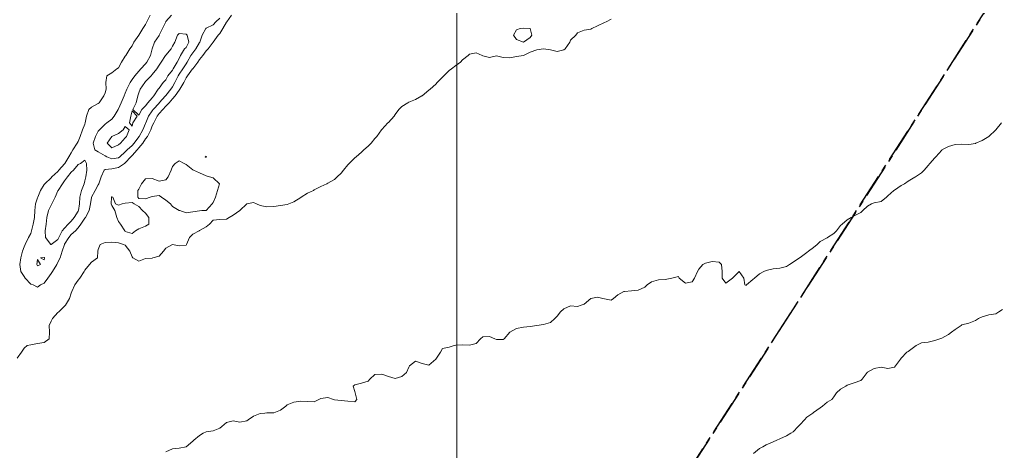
# Model space of a CAD drawing. Header units: centimetres. Extents: x 0 to 642158, y -847 to 649707.
# Drawn here: x 616034.4 to 616107, y 620330.9 to 620362.9 of the extents above; entities that cross this region are included whole.
import ezdxf

# ---------------------------------------------------------------- set-up
doc = ezdxf.new("R2010")
doc.units = ezdxf.units.CM
doc.header["$MEASUREMENT"] = 0
doc.linetypes.add('CENTERX2', pattern=[4, 2.5, -0.5, 0.5, -0.5])
doc.layers.add('MEV_grille', color=254, linetype='Continuous', lineweight=9)
doc.layers.add('WAL_topographie 0.5', color=253, linetype='Continuous', lineweight=20)
doc.layers.add('SPW_parcellaire cadastral', color=7, linetype='CENTERX2', lineweight=25, true_color=0xff0542)

# ---------------------------------------------------------------- blocks, each defined once
blk = doc.blocks.new('*U112')
at = {"layer": 'MEV_grille', "transparency": 33554687}
blk.add_lwpolyline([(0, 1825.476), (0, -1825.476)], dxfattribs=at)
blk = doc.blocks.new('*U113')
at = {"layer": 'MEV_grille', "color": 0, "linetype": 'ByBlock', "lineweight": -2, "transparency": 16777216}
blk.add_blockref('*U112', (700, 0), dxfattribs=at)

msp = doc.modelspace()

# ---------------------------------------------------------------- linework, layer by layer
at = {"layer": 'SPW_parcellaire cadastral'}
for points in [[(616118.04, 620382.235), (616031.659, 620248.331), (615984.324, 620271.39), (615984.893, 620272.731), (615982.963, 620273.84), (615982.334, 620272.36), (615961.505, 620282.512), (615969.185, 620294.979), (615977.961, 620308.915), (615986.263, 620322.005), (615995.821, 620337.861), (616004.045, 620351.134), (616016.126, 620371.393), (615961.881, 620390.136), (615971.905, 620416.878), (616062.549, 620385.935), (616077.627, 620408.871), (616090.561, 620401.059), (616118.04, 620382.235)], [(616129.31, 620374.515), (616178.576, 620340.419), (616177.478, 620338.956), (616129.194, 620273.681), (616147.203, 620247.746), (616113.067, 620206.183), (616031.659, 620248.331), (616118.04, 620382.235), (616129.31, 620374.515)]]:
    msp.add_lwpolyline(points, dxfattribs=at)
at = {"layer": 'WAL_topographie 0.5'}
for points in [[(616044.105, 620363.25), (616043.836, 620362.75), (616043.75, 620362.555), (616043.557, 620362.25), (616043.25, 620361.75), (616043.25, 620361.75), (616042.886, 620361.25), (616042.75, 620360.958), (616042.592, 620360.75), (616042.279, 620360.25), (616042.25, 620360.201), (616041.957, 620359.75), (616041.75, 620359.344), (616041.618, 620359.25), (616041.25, 620358.959), (616040.89, 620358.75), (616040.815, 620358.25), (616040.845, 620357.75), (616040.75, 620357.491), (616040.663, 620357.25), (616040.315, 620356.75), (616040.25, 620356.687), (616039.75, 620356.414), (616039.554, 620356.25), (616039.367, 620355.75), (616039.28, 620355.25), (616039.25, 620355.153), (616039.088, 620354.75), (616038.915, 620354.25), (616038.75, 620353.867), (616038.69, 620353.75), (616038.375, 620353.25), (616038.25, 620353.024), (616038.059, 620352.75), (616037.77, 620352.25), (616037.75, 620352.221), (616037.321, 620351.75), (616037.25, 620351.654), (616036.809, 620351.25), (616036.75, 620351.183), (616036.29, 620350.75), (616036.25, 620350.68), (616035.958, 620350.25), (616035.762, 620349.75), (616035.75, 620349.701), (616035.605, 620349.25), (616035.555, 620348.75), (616035.519, 620348.25), (616035.433, 620347.75), (616035.304, 620347.25), (616035.25, 620347.064), (616035.09, 620346.75), (616034.82, 620346.25), (616034.75, 620346.06), (616034.629, 620345.75), (616034.516, 620345.25), (616034.444, 620344.75), (616034.519, 620344.25), (616034.75, 620343.882), (616034.838, 620343.75), (616035.25, 620343.312), (616035.421, 620343.25), (616035.75, 620343.091), (616035.967, 620343.25), (616036.25, 620343.379), (616036.506, 620343.75), (616036.75, 620344.102), (616036.855, 620344.25), (616037.172, 620344.75), (616037.25, 620344.926), (616037.42, 620345.25), (616037.566, 620345.75), (616037.744, 620346.25), (616037.75, 620346.262), (616038.066, 620346.75), (616038.25, 620346.971), (616038.55, 620347.25), (616038.75, 620347.482), (616038.958, 620347.75), (616039.25, 620348.196), (616039.29, 620348.25), (616039.566, 620348.75), (616039.66, 620349.25), (616039.75, 620349.723), (616039.756, 620349.75), (616040.027, 620350.25), (616040.25, 620350.661), (616040.299, 620350.75), (616040.46, 620351.25), (616040.697, 620351.75), (616040.75, 620351.792), (616041.25, 620351.838), (616041.75, 620351.938), (616042.2, 620352.25), (616042.25, 620352.289), (616042.668, 620352.75), (616042.75, 620352.833), (616043.12, 620353.25), (616043.25, 620353.4), (616043.539, 620353.75), (616043.75, 620354.071), (616043.89, 620354.25), (616044.149, 620354.75), (616044.25, 620355.027), (616044.366, 620355.25), (616044.615, 620355.75), (616044.75, 620355.943), (616045.021, 620356.25), (616045.25, 620356.486), (616045.5, 620356.75), (616045.75, 620357.03), (616045.949, 620357.25), (616046.25, 620357.684), (616046.303, 620357.75), (616046.581, 620358.25), (616046.75, 620358.604), (616046.858, 620358.75), (616047.241, 620359.25), (616047.25, 620359.265), (616047.617, 620359.75), (616047.75, 620359.958), (616047.99, 620360.25), (616048.25, 620360.587), (616048.4, 620360.75), (616048.75, 620361.239), (616048.759, 620361.25), (616049.139, 620361.75), (616049.25, 620361.883), (616049.49, 620362.25), (616049.75, 620362.717), (616049.773, 620362.75), (616050.114, 620363.25)], [(616045.686, 620363.25), (616045.25, 620362.758), (616045.245, 620362.75), (616045.006, 620362.25), (616044.768, 620361.75), (616044.75, 620361.721), (616044.422, 620361.25), (616044.25, 620360.754), (616044.249, 620360.75), (616044.114, 620360.25), (616043.849, 620359.75), (616043.75, 620359.622), (616043.404, 620359.25), (616043.25, 620359.087), (616042.958, 620358.75), (616042.75, 620358.463), (616042.61, 620358.25), (616042.369, 620357.75), (616042.25, 620357.453), (616042.165, 620357.25), (616041.948, 620356.75), (616041.75, 620356.298), (616041.724, 620356.25), (616041.435, 620355.75), (616041.25, 620355.521), (616040.876, 620355.25), (616040.75, 620355.165), (616040.34, 620354.75), (616040.25, 620354.634), (616040.037, 620354.25), (616039.87, 620353.75), (616039.988, 620353.25), (616040.25, 620353.119), (616040.75, 620352.814), (616040.875, 620352.75), (616041.25, 620352.579), (616041.75, 620352.674), (616041.844, 620352.75), (616042.25, 620353.109), (616042.39, 620353.25), (616042.75, 620353.583), (616042.897, 620353.75), (616043.25, 620354.215), (616043.275, 620354.25), (616043.541, 620354.75), (616043.75, 620355.219), (616043.763, 620355.25), (616043.976, 620355.75), (616044.25, 620356.152), (616044.323, 620356.25), (616044.75, 620356.729), (616044.77, 620356.75), (616045.224, 620357.25), (616045.25, 620357.281), (616045.623, 620357.75), (616045.75, 620357.937), (616045.926, 620358.25), (616046.172, 620358.75), (616046.25, 620358.866), (616046.513, 620359.25), (616046.75, 620359.626), (616046.833, 620359.75), (616047.11, 620360.25), (616047.25, 620360.44), (616047.489, 620360.75), (616047.75, 620361.205), (616047.78, 620361.25), (616047.95, 620361.75), (616048.218, 620362.25), (616048.25, 620362.268), (616048.75, 620362.523), (616048.96, 620362.75), (616049.25, 620363.029)], [(616034.25, 620337.828), (616034.564, 620338.25), (616034.75, 620338.558), (616034.977, 620338.75), (616035.25, 620338.815), (616035.75, 620338.901), (616036.25, 620338.971), (616036.612, 620339.25), (616036.633, 620339.75), (616036.609, 620340.25), (616036.75, 620340.568), (616036.848, 620340.75), (616037.25, 620341.196), (616037.335, 620341.25), (616037.75, 620341.674), (616037.819, 620341.75), (616038.116, 620342.25), (616038.25, 620342.646), (616038.292, 620342.75), (616038.513, 620343.25), (616038.75, 620343.607), (616038.893, 620343.75), (616039.211, 620344.25), (616039.25, 620344.35), (616039.6, 620344.75), (616039.75, 620344.938), (616040.185, 620345.25), (616040.215, 620345.75), (616040.25, 620345.861), (616040.396, 620346.25), (616040.75, 620346.387), (616041.25, 620346.422), (616041.75, 620346.372), (616042.117, 620346.25), (616042.25, 620346.183), (616042.583, 620345.75), (616042.75, 620345.317), (616042.821, 620345.25), (616043.25, 620345), (616043.75, 620345.2), (616044.25, 620345.24), (616044.296, 620345.25), (616044.75, 620345.385), (616045.071, 620345.75), (616045.25, 620345.971), (616045.75, 620346.25), (616045.75, 620346.25), (616045.75, 620346.25), (616046.25, 620346.135), (616046.75, 620346.187), (616046.79, 620346.25), (616047.009, 620346.75), (616047.25, 620347.009), (616047.714, 620347.25), (616047.75, 620347.267), (616048.25, 620347.554), (616048.5, 620347.75), (616048.75, 620348.039), (616049.25, 620348.095), (616049.75, 620348.131), (616049.958, 620348.25), (616050.25, 620348.421), (616050.732, 620348.75), (616050.75, 620348.766), (616051.25, 620349.25), (616051.25, 620349.25), (616051.75, 620349.347), (616051.964, 620349.25), (616052.25, 620349.125), (616052.75, 620349.027), (616053.25, 620349.058), (616053.75, 620349.14), (616054.25, 620349.217), (616054.364, 620349.25), (616054.75, 620349.392), (616055.25, 620349.732), (616055.28, 620349.75), (616055.75, 620350.037), (616056.192, 620350.25), (616056.25, 620350.283), (616056.75, 620350.536), (616057.179, 620350.75), (616057.25, 620350.784), (616057.75, 620351.065), (616057.943, 620351.25), (616058.25, 620351.52), (616058.419, 620351.75), (616058.75, 620352.145), (616058.84, 620352.25), (616059.25, 620352.66), (616059.348, 620352.75), (616059.75, 620353.095), (616059.936, 620353.25), (616060.25, 620353.526), (616060.458, 620353.75), (616060.75, 620354.094), (616060.888, 620354.25), (616061.243, 620354.75), (616061.25, 620354.759), (616061.698, 620355.25), (616061.75, 620355.295), (616062.174, 620355.75), (616062.25, 620355.865), (616062.518, 620356.25), (616062.75, 620356.479), (616063.192, 620356.75), (616063.25, 620356.784), (616063.75, 620356.992), (616064.235, 620357.25), (616064.25, 620357.259), (616064.75, 620357.674), (616064.85, 620357.75), (616065.25, 620358.118), (616065.364, 620358.25), (616065.75, 620358.645), (616065.848, 620358.75), (616066.25, 620359.128), (616066.421, 620359.25), (616066.75, 620359.517), (616067.083, 620359.75), (616067.25, 620359.922), (616067.646, 620360.25), (616067.75, 620360.346), (616068.25, 620360.454), (616068.7, 620360.25), (616068.75, 620360.214), (616069.25, 620360.1), (616069.75, 620360.214), (616070.25, 620360.091), (616070.75, 620360.066), (616071.25, 620360.183), (616071.75, 620360.25), (616071.75, 620360.25), (616072.25, 620360.5), (616072.75, 620360.662), (616073.25, 620360.75), (616073.25, 620360.75), (616073.25, 620360.75), (616073.75, 620360.679), (616074.25, 620360.558), (616074.75, 620360.673), (616074.85, 620360.75), (616075.19, 620361.25), (616075.25, 620361.375), (616075.625, 620361.75), (616075.75, 620361.938), (616076.25, 620362.125), (616076.75, 620362.19), (616076.833, 620362.25), (616077.25, 620362.458), (616077.75, 620362.694), (616077.883, 620362.75), (616078.25, 620362.94)], [(616071.75, 620361.25), (616071.75, 620361.25), (616071.75, 620361.25), (616071.25, 620361.442), (616071.015, 620361.75), (616071.25, 620362.15), (616071.5, 620362.25), (616071.75, 620362.286), (616072.25, 620362.25), (616072.25, 620362.25), (616072.387, 620361.75), (616072.25, 620361.583), (616071.75, 620361.25)], [(616043.25, 620355.818), (616043.469, 620356.25), (616043.75, 620356.519), (616043.92, 620356.75), (616044.25, 620357.111), (616044.357, 620357.25), (616044.696, 620357.75), (616044.75, 620357.824), (616045.057, 620358.25), (616045.25, 620358.448), (616045.412, 620358.75), (616045.75, 620359.152), (616045.805, 620359.25), (616046.084, 620359.75), (616046.25, 620360.027), (616046.332, 620360.25), (616046.64, 620360.75), (616046.75, 620360.849), (616046.963, 620361.25), (616046.832, 620361.75), (616046.75, 620361.833), (616046.25, 620361.892), (616046.108, 620361.75), (616045.911, 620361.25), (616045.75, 620360.934), (616045.652, 620360.75), (616045.25, 620360.286), (616045.229, 620360.25), (616044.917, 620359.75), (616044.75, 620359.522), (616044.589, 620359.25), (616044.25, 620358.839), (616044.178, 620358.75), (616043.75, 620358.314), (616043.693, 620358.25), (616043.346, 620357.75), (616043.25, 620357.494), (616043.185, 620357.25), (616043.05, 620356.75), (616042.801, 620356.25), (616043.25, 620355.818)], [(616042.75, 620355.023), (616042.817, 620355.25), (616043.127, 620355.75), (616042.75, 620356.154), (616042.652, 620355.75), (616042.569, 620355.25), (616042.75, 620355.023)], [(616041.75, 620353.62), (616041.896, 620353.75), (616042.25, 620354.155), (616042.337, 620354.25), (616042.541, 620354.75), (616042.25, 620354.993), (616042.086, 620354.75), (616041.75, 620354.477), (616041.25, 620354.252), (616041.248, 620354.25), (616040.912, 620353.75), (616041.25, 620353.4), (616041.75, 620353.62)], [(616045.25, 620330.883), (616045.75, 620331.095), (616046.25, 620331.135), (616046.75, 620331.237), (616046.772, 620331.25), (616047.25, 620331.657), (616047.336, 620331.75), (616047.75, 620332.093), (616048.025, 620332.25), (616048.25, 620332.352), (616048.75, 620332.432), (616049.25, 620332.635), (616049.393, 620332.75), (616049.75, 620333.05), (616050.25, 620333.181), (616050.75, 620333.062), (616051.25, 620333.171), (616051.357, 620333.25), (616051.75, 620333.525), (616052.25, 620333.71), (616052.583, 620333.75), (616052.75, 620333.766), (616053.25, 620333.764), (616053.75, 620333.967), (616054.136, 620334.25), (616054.25, 620334.35), (616054.75, 620334.55), (616055.25, 620334.629), (616055.75, 620334.604), (616056.25, 620334.592), (616056.583, 620334.75), (616056.75, 620334.825), (616057.25, 620334.902), (616057.687, 620334.75), (616057.75, 620334.727), (616058.25, 620334.687), (616058.75, 620334.631), (616059.25, 620334.592), (616059.417, 620334.75), (616059.286, 620335.25), (616059.25, 620335.35), (616059.139, 620335.75), (616059.25, 620335.83), (616059.75, 620335.957), (616060.25, 620336.107), (616060.375, 620336.25), (616060.75, 620336.61), (616061.25, 620336.628), (616061.75, 620336.462), (616062.25, 620336.311), (616062.75, 620336.446), (616063.09, 620336.75), (616063.25, 620337.15), (616063.306, 620337.25), (616063.75, 620337.598), (616064.25, 620337.427), (616064.75, 620337.288), (616065.25, 620337.75), (616065.25, 620337.75), (616065.603, 620338.25), (616065.75, 620338.528), (616066.25, 620338.643), (616066.625, 620338.75), (616066.75, 620338.768), (616067.25, 620338.808), (616067.75, 620338.77), (616068.25, 620338.902), (616068.583, 620339.25), (616068.75, 620339.404), (616069.25, 620339.434), (616069.639, 620339.25), (616069.75, 620339.194), (616070.25, 620339.205), (616070.318, 620339.25), (616070.75, 620339.75), (616070.75, 620339.75), (616071.25, 620340.026), (616071.75, 620340.107), (616072.25, 620340.167), (616072.75, 620340.25), (616072.75, 620340.25), (616073.25, 620340.315), (616073.75, 620340.453), (616074.089, 620340.75), (616074.25, 620340.938), (616074.509, 620341.25), (616074.75, 620341.483), (616075.25, 620341.708), (616075.75, 620341.641), (616076.028, 620341.75), (616076.25, 620341.827), (616076.75, 620342.25), (616076.75, 620342.25), (616077.25, 620342.338), (616077.639, 620342.25), (616077.75, 620342.218), (616078.25, 620342.111), (616078.417, 620342.25), (616078.75, 620342.5), (616079.205, 620342.75), (616079.25, 620342.769), (616079.75, 620342.815), (616080.25, 620342.85), (616080.75, 620343.068), (616080.932, 620343.25), (616081.25, 620343.476), (616081.75, 620343.625), (616082.25, 620343.636), (616082.75, 620343.75), (616082.75, 620343.75), (616083.25, 620343.875), (616083.281, 620343.75), (616083.75, 620343.375), (616084.25, 620343.481), (616084.425, 620343.75), (616084.641, 620344.25), (616084.75, 620344.409), (616085.05, 620344.75), (616085.25, 620344.856), (616085.75, 620344.985), (616086.25, 620344.932), (616086.424, 620344.75), (616086.477, 620344.25), (616086.489, 620343.75), (616086.75, 620343.375), (616087.25, 620343.75), (616087.25, 620343.75), (616087.75, 620344.25), (616087.75, 620344.25), (616087.75, 620344.25), (616088.083, 620343.75), (616088.15, 620343.25), (616088.25, 620343.212), (616088.292, 620343.25), (616088.75, 620343.643), (616088.875, 620343.75), (616089.25, 620344.071), (616089.562, 620344.25), (616089.75, 620344.315), (616090.25, 620344.435), (616090.75, 620344.493), (616091.25, 620344.617), (616091.472, 620344.75), (616091.75, 620344.929), (616092.2, 620345.25), (616092.25, 620345.285), (616092.75, 620345.655), (616092.871, 620345.75), (616093.25, 620346.025), (616093.523, 620346.25), (616093.75, 620346.458), (616094.25, 620346.728), (616094.288, 620346.75), (616094.75, 620347.05), (616094.955, 620347.25), (616095.25, 620347.646), (616095.361, 620347.75), (616095.75, 620348.068), (616096.05, 620348.25), (616096.25, 620348.364), (616096.75, 620348.614), (616096.891, 620348.75), (616097.25, 620349.088), (616097.539, 620349.25), (616097.75, 620349.33), (616098.25, 620349.438), (616098.645, 620349.75), (616098.75, 620349.845), (616099.209, 620350.25), (616099.25, 620350.278), (616099.75, 620350.607), (616099.991, 620350.75), (616100.25, 620350.947), (616100.75, 620351.221), (616100.809, 620351.25), (616101.25, 620351.562), (616101.438, 620351.75), (616101.75, 620352.107), (616101.875, 620352.25), (616102.25, 620352.659), (616102.313, 620352.75), (616102.75, 620353.233), (616102.769, 620353.25), (616103.25, 620353.505), (616103.75, 620353.643), (616104.25, 620353.681), (616104.75, 620353.661), (616105.25, 620353.732), (616105.286, 620353.75), (616105.75, 620353.953), (616106.25, 620354.25), (616106.25, 620354.25), (616106.75, 620354.741), (616106.759, 620354.75), (616107.18, 620355.25)], [(616036.75, 620346.243), (616036.758, 620346.25), (616037.25, 620346.616), (616037.315, 620346.75), (616037.582, 620347.25), (616037.75, 620347.444), (616038.026, 620347.75), (616038.25, 620347.975), (616038.468, 620348.25), (616038.75, 620348.702), (616038.775, 620348.75), (616038.859, 620349.25), (616038.884, 620349.75), (616038.999, 620350.25), (616039.192, 620350.75), (616039.25, 620350.95), (616039.333, 620351.25), (616039.392, 620351.75), (616039.38, 620352.25), (616039.25, 620352.504), (616038.937, 620352.25), (616038.75, 620352.173), (616038.402, 620351.75), (616038.25, 620351.614), (616037.979, 620351.25), (616037.75, 620350.97), (616037.588, 620350.75), (616037.267, 620350.25), (616037.25, 620350.212), (616037.042, 620349.75), (616036.81, 620349.25), (616036.75, 620349.163), (616036.555, 620348.75), (616036.436, 620348.25), (616036.383, 620347.75), (616036.302, 620347.25), (616036.343, 620346.75), (616036.742, 620346.25), (616036.75, 620346.243)], [(616047.917, 620348.75), (616047.75, 620348.734), (616047.25, 620348.664), (616046.75, 620348.6), (616046.3, 620348.75), (616046.25, 620348.761), (616045.75, 620349.054), (616045.597, 620349.25), (616045.25, 620349.534), (616044.922, 620349.75), (616044.75, 620349.872), (616044.25, 620349.79), (616044.083, 620349.75), (616043.75, 620349.617), (616043.25, 620349.65), (616043.187, 620349.75), (616043.183, 620350.25), (616043.25, 620350.347), (616043.452, 620350.75), (616043.75, 620351.099), (616044.25, 620351.145), (616044.75, 620350.93), (616045.25, 620351.042), (616045.417, 620351.25), (616045.648, 620351.75), (616045.75, 620352.031), (616045.934, 620352.25), (616046.25, 620352.44), (616046.603, 620352.25), (616046.75, 620352.165), (616047.25, 620351.78), (616047.295, 620351.75), (616047.75, 620351.553), (616048.25, 620351.328), (616048.5, 620351.25), (616048.75, 620351.18), (616049.234, 620350.75), (616049.094, 620350.25), (616048.925, 620349.75), (616048.75, 620349.35), (616048.679, 620349.25), (616048.25, 620348.773), (616047.917, 620348.75)], [(616048.274, 620352.75), (616048.25, 620352.679), (616048.173, 620352.75), (616048.25, 620352.79), (616048.274, 620352.75)], [(616043, 620347.25), (616042.75, 620347.065), (616042.25, 620347.194), (616042.224, 620347.25), (616041.887, 620347.75), (616041.75, 620347.946), (616041.63, 620348.25), (616041.476, 620348.75), (616041.25, 620349.13), (616041.195, 620349.25), (616041.236, 620349.75), (616041.25, 620349.775), (616041.318, 620349.75), (616041.523, 620349.25), (616041.75, 620349.161), (616042.028, 620349.25), (616042.25, 620349.309), (616042.75, 620349.361), (616042.917, 620349.25), (616043.25, 620349.05), (616043.523, 620348.75), (616043.75, 620348.558), (616044, 620348.25), (616043.988, 620347.75), (616043.75, 620347.599), (616043.25, 620347.393), (616043, 620347.25)], [(616035.75, 620344.67), (616035.977, 620344.75), (616035.75, 620345.129), (616035.707, 620344.75), (616035.75, 620344.67)], [(616036.25, 620345.116), (616036.268, 620345.25), (616036.25, 620345.286), (616035.96, 620345.25), (616036.25, 620345.116)], [(616088.808, 620330.75), (616089.25, 620331.133), (616089.483, 620331.25), (616089.75, 620331.388), (616090.25, 620331.62), (616090.522, 620331.75), (616090.75, 620331.843), (616091.25, 620332.071), (616091.568, 620332.25), (616091.75, 620332.368), (616092.111, 620332.75), (616092.25, 620332.893), (616092.579, 620333.25), (616092.75, 620333.436), (616093.19, 620333.75), (616093.25, 620333.785), (616093.75, 620334.125), (616093.905, 620334.25), (616094.25, 620334.553), (616094.611, 620334.75), (616094.75, 620334.959), (616094.944, 620335.25), (616095.25, 620335.512), (616095.635, 620335.75), (616095.75, 620335.804), (616096.25, 620336), (616096.75, 620336.17), (616096.861, 620336.25), (616097.224, 620336.75), (616097.25, 620336.769), (616097.75, 620337.047), (616098.25, 620337.144), (616098.75, 620337.054), (616099.25, 620337.143), (616099.333, 620337.25), (616099.682, 620337.75), (616099.75, 620337.825), (616100.175, 620338.25), (616100.25, 620338.306), (616100.75, 620338.685), (616100.865, 620338.75), (616101.25, 620338.95), (616101.75, 620339.009), (616102.25, 620339.129), (616102.6, 620339.25), (616102.75, 620339.3), (616103.25, 620339.583), (616103.483, 620339.75), (616103.75, 620339.932), (616104.187, 620340.25), (616104.25, 620340.279), (616104.75, 620340.417), (616105.25, 620340.617), (616105.485, 620340.75), (616105.75, 620340.882), (616106.25, 620341.031), (616106.75, 620341.107), (616106.985, 620341.25), (616107.25, 620341.417)]]:
    msp.add_lwpolyline(points, dxfattribs=at)

# ---------------------------------------------------------------- block references
at = {"layer": 'MEV_grille', "transparency": 33554687}
msp.add_blockref('*U113', (615366.814, 620593.644), dxfattribs=at)

doc.saveas('drawing.dxf')
